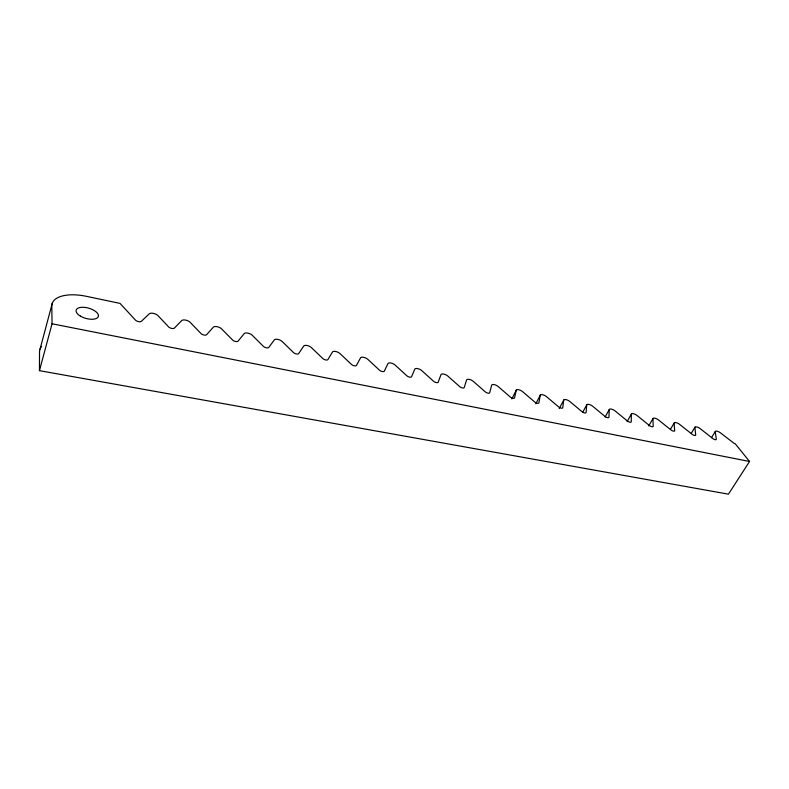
<?xml version="1.0" encoding="UTF-8"?>
<svg xmlns="http://www.w3.org/2000/svg" width="789" height="789" viewBox="0 0 789 789"><rect width="100%" height="100%" fill="white"/><g stroke="black" fill="none" stroke-linecap="round" stroke-linejoin="round"><path stroke-width="1.18" d="M39.45 370.652L52.044 323.786L51.818 306.004A36.107 16.618 15.7 0 1 86.257 296.299L120.046 303.4L135.392 320.058A3.481 1.598 17.1 0 0 138.519 321.616A3.481 1.598 17.1 0 0 141.399 321.281L149.259 313.844A5.119 2.328 17.6 0 1 153.441 313.391A5.119 2.328 17.6 0 1 158.037 315.679L168.59 326.863A3.412 1.568 18 0 0 171.677 328.402A3.412 1.568 18 0 0 174.438 328.056L181.687 320.61A5.02 2.288 18.4 0 1 185.701 320.127A5.02 2.288 18.4 0 1 190.248 322.395L200.958 333.5A3.343 1.539 18.8 0 0 204.016 335.029A3.343 1.539 18.8 0 0 206.659 334.664L213.316 327.208A4.931 2.249 19.3 0 1 217.172 326.705A4.931 2.249 19.3 0 1 221.67 328.954L232.528 339.97A3.284 1.509 19.7 0 0 235.546 341.479A3.284 1.509 19.7 0 0 238.091 341.114L244.186 333.648A4.842 2.199 20.1 0 1 247.894 333.126A4.842 2.199 20.1 0 1 252.332 335.345L263.329 346.292A3.235 1.479 20.5 0 0 266.317 347.781A3.235 1.479 20.5 0 0 268.763 347.407L274.306 339.931A4.773 2.16 20.9 0 1 277.876 339.398A4.773 2.16 20.9 0 1 282.275 341.588L293.39 352.456A3.186 1.45 21.3 0 0 296.348 353.926A3.186 1.45 21.3 0 0 298.696 353.541L303.726 346.065A4.695 2.12 21.7 0 1 307.148 345.513A4.695 2.12 21.7 0 1 311.497 347.683L322.74 358.472A3.136 1.42 22.1 0 0 325.66 359.932A3.136 1.42 22.1 0 0 327.918 359.537L332.455 352.052A4.626 2.071 22.4 0 1 335.739 351.499A4.626 2.071 22.4 0 1 340.049 353.64L351.401 364.35A3.097 1.391 22.9 0 0 354.291 365.79A3.097 1.391 22.9 0 0 356.45 365.386L360.524 357.9A4.566 2.032 23.1 0 1 363.68 357.338A4.566 2.032 23.1 0 1 367.94 359.449L379.391 370.09A3.048 1.361 23.6 0 0 382.251 371.511A3.048 1.361 23.6 0 0 384.332 371.106L387.951 363.621A4.507 1.982 23.8 0 1 390.979 363.039A4.507 1.982 23.8 0 1 395.2 365.139L406.739 375.702A3.018 1.331 24.3 0 0 409.58 377.112A3.018 1.331 24.3 0 0 411.572 376.688L414.758 369.213A4.448 1.943 24.5 0 1 417.667 368.621A4.448 1.943 24.5 0 1 421.849 370.692L433.477 381.186A2.978 1.302 25 0 0 436.278 382.576A2.978 1.302 25 0 0 438.191 382.152L440.962 374.676A4.399 1.903 25.1 0 1 443.763 374.075A4.399 1.903 25.1 0 1 447.896 376.126L459.612 386.541A2.949 1.272 25.6 0 0 462.384 387.922A2.949 1.272 25.6 0 0 464.218 387.488L466.595 380.022A4.349 1.854 25.7 0 1 469.287 379.41A4.349 1.854 25.7 0 1 473.38 381.442L485.166 391.778A2.909 1.243 26.2 0 0 487.908 393.149A2.909 1.243 26.2 0 0 489.673 392.705L491.665 385.249A4.31 1.815 26.3 0 1 494.249 384.628A4.31 1.815 26.3 0 1 498.303 386.64L510.158 396.906A2.88 1.223 26.7 0 0 512.88 398.258A2.88 1.223 26.7 0 0 514.566 397.814L516.193 390.368A4.27 1.775 26.8 0 1 518.679 389.736A4.27 1.775 26.8 0 1 522.693 391.719L534.607 401.917A2.86 1.193 27.2 0 0 537.299 403.258A2.86 1.193 27.2 0 0 538.926 402.804L540.209 395.378A4.231 1.736 27.3 0 1 542.585 394.737A4.231 1.736 27.3 0 1 546.56 396.699L558.533 406.828A2.831 1.164 27.7 0 0 561.196 408.15A2.831 1.164 27.7 0 0 562.754 407.696L563.701 400.279A4.192 1.696 27.8 0 1 565.989 399.628A4.192 1.696 27.8 0 1 569.924 401.571L581.947 411.631A2.811 1.134 28.2 0 0 584.59 412.933A2.811 1.134 28.2 0 0 586.089 412.479L586.71 405.073A4.152 1.657 28.2 0 1 588.91 404.422A4.152 1.657 28.2 0 1 592.805 406.345L604.877 416.336A2.781 1.114 28.6 0 0 607.491 417.628A2.781 1.114 28.6 0 0 608.93 417.164L609.246 409.767A4.123 1.617 28.6 0 1 611.347 409.106A4.123 1.617 28.6 0 1 615.213 411.02L627.324 420.931A2.761 1.085 29 0 0 631.259 421.937L631.318 414.373A4.093 1.578 29 0 1 633.34 413.702A4.093 1.578 29 0 1 637.167 415.596L649.317 425.449A2.742 1.055 29.4 0 0 651.882 426.711A2.742 1.055 29.4 0 0 653.203 426.238L652.937 418.88A4.063 1.548 29.4 0 1 654.88 418.209A4.063 1.548 29.4 0 1 658.667 420.073L670.857 429.867A2.722 1.036 29.7 0 0 673.402 431.119A2.722 1.036 29.7 0 0 674.664 430.646L674.131 423.298A4.034 1.509 29.7 0 1 675.986 422.618A4.034 1.509 29.7 0 1 679.743 424.472L691.963 434.187A2.702 1.006 30 0 0 694.478 435.429A2.702 1.006 30 0 0 695.691 434.956L694.902 427.628A4.004 1.479 30 0 1 696.677 426.948A4.004 1.479 30 0 1 700.405 428.782L712.645 438.428A2.683 0.986 30.3 0 0 715.14 439.66A2.683 0.986 30.3 0 0 716.304 439.177L715.258 431.879A3.984 1.44 30.3 0 1 716.964 431.188A3.984 1.44 30.3 0 1 720.653 433.003L734.056 443.31A2.673 0.967 30.6 0 0 735.22 443.773L749.55 461.486L728.454 494.17L39.45 370.652L39.519 352.121A35.327 17.427 14.8 0 1 41.649 346.381M40.061 349.093L52.321 303.104M511.864 398.869L516.322 390.091M535.8 403.761L540.317 395.102M559.233 408.544L563.8 399.993M582.755 412.183L586.789 404.796M605.114 417.016L609.315 409.491M627.127 421.533L631.368 414.097M648.706 425.952L652.986 418.604M670.463 429.246L674.161 423.032M691.312 433.279L695.04 427.135M711.51 437.648L715.376 431.386M52.044 323.786L749.55 461.486M80.379 316.093A11.549 5.316 15.8 0 0 98.349 316.448A11.549 5.316 15.8 0 0 83.013 307.276A11.549 5.316 15.8 0 0 80.379 316.093"/></g></svg>
